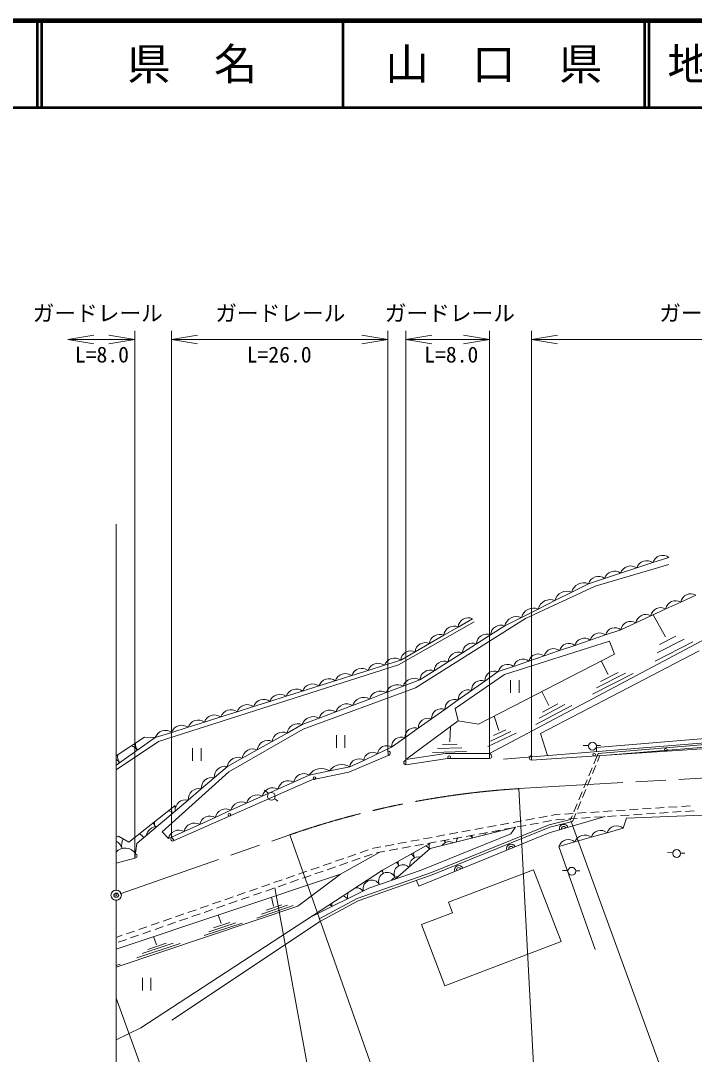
# Model space of a CAD drawing. Units: millimetres, scale not verified. Extents: x 40000 to 680000, y 20000 to 380000.
# Drawn here: x 295860 to 373482, y 260799 to 380000 of the extents above; entities that cross this region are included whole.
import ezdxf
from ezdxf.enums import TextEntityAlignment as Align

# ---------------------------------------------------------------- set-up
doc = ezdxf.new("R2010")
doc.units = ezdxf.units.MM
doc.header["$LTSCALE"] = 1000
doc.header["$PDMODE"] = 32
doc.header["$PDSIZE"] = 500
doc.linetypes.add('CHAIN', pattern=[18.5, 12, -1.5, 3.5, -1.5])
for name, color, linetype, lineweight in [('M-BGD', 7, 'Continuous', 13), ('M-BMK', 2, 'CHAIN', 13), ('M-TTL', 2, 'Continuous', 140), ('M-TTL-LINE', 7, 'Continuous', 50), ('M-TTL-TXT', 7, 'Continuous', 13), ('M-WORK', 1, 'Continuous', 13)]:
    doc.layers.add(name, color=color, linetype=linetype, lineweight=lineweight)
doc.layers.add('M-OTRS', color=6, linetype='Continuous')
doc.styles.add('ＭＳ ゴシック', font='')
doc.styles.get('ＭＳ ゴシック').set_extended_font_data('MS Gothic')

# ---------------------------------------------------------------- blocks, each defined once
blk = doc.blocks.new('open_arrow')
at = {"color": 0, "linetype": 'Continuous', "lineweight": -2}
blk.add_lwpolyline([(7.5, 1.25), (0, 0), (7.5, -1.25)], dxfattribs=at)

msp = doc.modelspace()

# ---------------------------------------------------------------- linework, layer by layer
at = {"layer": 'M-BGD'}
msp.add_circle((306865, 279149), 600, dxfattribs=at)
at = {"layer": 'M-BMK'}
for p, q in [((353248, 291439), (415419, 295017)), ((307337, 279313), (326871, 286116))]:
    msp.add_line(p, q, dxfattribs=at)
msp.add_arc((359663, 191645), 100000, 93.67803, 109.1422, dxfattribs=at)
at = {"layer": 'M-OTRS'}
msp.add_point((306865, 279149), dxfattribs=at)
at = {"layer": 'M-TTL'}
msp.add_line((680000, 380000), (40000, 380000), dxfattribs=at)
at = {"layer": 'M-TTL-LINE'}
for p, q in [((297750, 380000), (297750, 370000)), ((298250, 380000), (298250, 370000)), ((333000, 380000), (333000, 370000)), ((367750, 380000), (367750, 370000)), ((368250, 380000), (368250, 370000)), ((40000, 370000), (680000, 370000))]:
    msp.add_line(p, q, dxfattribs=at)
at = {"layer": 'M-WORK'}
for p, q in [((309024, 283437), (309024, 344233)), ((313252, 285850), (313252, 344233)), ((338153, 296008), (338153, 344233)), ((340252, 294794), (340252, 344233)), ((349892, 295495), (349892, 344233)), ((354703, 295113), (354703, 344233)), ((301299, 343233), (309024, 343233)), ((313252, 343233), (338153, 343233)), ((340252, 343233), (349892, 343233)), ((354703, 343233), (410900, 343233)), ((306865, 279649), (306872, 321923)), ((370554, 317292), (362049, 314790)), ((366850, 316892), (368706, 317499)), ((368706, 317499), (370562, 318106)), ((363137, 315677), (364993, 316284)), ((364993, 316284), (366850, 316892)), ((362049, 314790), (354028, 311055)), ((359352, 314097), (361281, 315069)), ((361281, 315069), (363137, 315677)), ((357424, 313124), (359352, 314097)), ((371922, 312950), (373648, 313745)), ((355495, 312151), (357424, 313124)), ((370196, 312155), (371922, 312950)), ((351638, 310206), (353567, 311178)), ((353567, 311178), (355495, 312151)), ((366744, 310565), (368470, 311360)), ((368470, 311360), (370196, 312155)), ((370177, 308949), (368738, 311484)), ((339391, 305733), (348102, 310673)), ((354028, 311055), (341336, 303066)), ((344617, 309122), (346269, 310078)), ((346269, 310078), (347922, 311034)), ((350010, 309168), (351638, 310206)), ((365018, 309770), (366744, 310565)), ((342964, 308167), (344617, 309122)), ((348382, 308131), (350010, 309168)), ((349892, 295495), (374927, 308800)), ((361482, 308561), (363250, 309166)), ((363250, 309166), (365018, 309770)), ((371350, 309004), (369483, 308048)), ((341312, 307211), (342964, 308167)), ((346754, 307094), (348382, 308131)), ((351609, 304584), (363700, 308453)), ((357947, 307352), (359714, 307957)), ((359714, 307957), (361482, 308561)), ((363700, 308453), (364267, 306952)), ((373314, 308374), (368958, 306143)), ((372332, 308689), (369221, 307095)), ((339660, 306255), (341312, 307211)), ((345125, 306057), (346754, 307094)), ((364267, 306952), (348624, 298880)), ((354411, 306143), (356179, 306748)), ((355745, 297813), (374040, 307336)), ((356179, 306748), (357947, 307352)), ((311756, 296856), (339391, 305733)), ((335888, 305064), (337774, 305660)), ((337774, 305660), (339660, 306255)), ((343497, 305020), (345125, 306057)), ((350876, 304934), (352643, 305539)), ((352643, 305539), (354411, 306143)), ((363552, 304582), (362753, 306171)), ((332117, 303873), (334002, 304469)), ((334002, 304469), (335888, 305064)), ((339930, 303245), (341869, 303983)), ((341869, 303983), (343497, 305020)), ((345939, 300681), (351609, 304584)), ((349339, 303844), (350876, 304934)), ((366435, 304706), (361733, 302339)), ((365564, 304765), (362205, 303074)), ((364693, 304824), (362677, 303810)), ((328345, 302682), (330231, 303278)), ((341336, 303066), (328428, 298297)), ((330231, 303278), (332117, 303873)), ((337991, 302508), (339930, 303245)), ((347803, 302754), (349339, 303844)), ((352321, 303931), (352321, 302473)), ((353293, 303931), (353293, 302473)), ((324573, 301491), (326459, 302087)), ((326459, 302087), (328345, 302682)), ((334113, 301033), (336052, 301771)), ((336052, 301771), (337991, 302508)), ((344730, 300573), (346266, 301663)), ((346266, 301663), (347803, 302754)), ((356737, 301018), (355907, 302638)), ((320802, 300300), (322687, 300896)), ((322687, 300896), (324573, 301491)), ((332175, 300296), (334113, 301033)), ((343194, 299483), (344730, 300573)), ((346256, 299247), (345939, 300681)), ((359363, 301037), (355218, 298837)), ((358563, 301128), (355602, 299556)), ((357764, 301219), (355987, 300276)), ((317030, 299109), (318916, 299705)), ((318916, 299705), (320802, 300300)), ((328297, 298822), (330236, 299559)), ((330236, 299559), (332175, 300296)), ((346256, 299247), (340252, 294794)), ((341657, 298393), (343194, 299483)), ((348624, 298880), (346256, 299247)), ((350954, 298152), (350412, 299803)), ((398564, 299231), (362208, 296179)), ((313258, 297918), (315144, 298514)), ((315144, 298514), (317030, 299109)), ((328428, 298297), (319856, 293394)), ((326572, 297853), (328297, 298822)), ((340121, 297302), (341657, 298393)), ((345312, 296840), (345376, 298594)), ((352353, 298013), (350006, 296915)), ((351748, 298207), (350340, 297548)), ((399297, 298722), (351493, 294853)), ((362394, 295508), (398664, 298496)), ((363862, 295328), (399004, 298223)), ((306867, 294158), (311373, 297323)), ((306867, 293589), (311756, 296856)), ((306868, 295237), (310121, 297356)), ((310121, 297356), (311373, 297323)), ((311373, 297323), (313258, 297918)), ((323123, 295916), (324848, 296885)), ((324848, 296885), (326572, 297853)), ((332255, 297619), (332255, 296161)), ((333227, 297619), (333227, 296161)), ((338585, 296212), (340121, 297302)), ((352958, 297820), (349672, 296283)), ((354703, 294724), (400513, 297745)), ((356582, 295265), (355745, 297813)), ((315675, 296112), (315675, 294654)), ((316647, 296112), (316647, 294654)), ((321399, 294948), (323123, 295916)), ((336984, 295456), (338585, 296212)), ((338218, 295278), (338153, 296008)), ((347240, 295739), (343299, 295603)), ((346693, 296158), (343878, 296061)), ((346146, 296577), (344457, 296519)), ((361300, 296406), (360679, 296406)), ((362676, 296406), (362190, 296406)), ((362208, 296179), (362208, 295720)), ((319674, 293979), (321399, 294948)), ((333665, 293327), (338218, 295278)), ((333782, 293944), (335383, 294700)), ((335383, 294700), (336984, 295456)), ((340252, 294794), (344822, 295495)), ((340252, 294190), (345053, 294926)), ((340252, 294794), (340252, 294190)), ((344822, 295495), (349892, 295495)), ((349892, 294926), (345053, 294926)), ((349892, 295495), (349892, 294926)), ((354703, 295113), (354703, 294724)), ((362276, 295224), (361892, 294300)), ((362276, 295224), (362394, 295508)), ((362323, 294556), (362610, 295246)), ((319856, 293394), (312168, 286456)), ((318172, 292694), (319674, 293979)), ((329112, 293010), (331447, 293477)), ((329412, 292435), (333665, 293327)), ((331447, 293477), (333782, 293944)), ((361700, 293839), (361316, 292915)), ((361748, 293171), (362131, 294095)), ((313561, 285447), (329412, 292435)), ((316671, 291410), (318172, 292694)), ((325504, 291381), (327308, 292196)), ((327308, 292196), (329112, 293010)), ((361124, 292453), (360741, 291530)), ((361172, 291786), (361556, 292709)), ((315169, 290125), (316671, 291410)), ((323700, 290567), (325504, 291381)), ((324439, 290883), (323959, 291278)), ((355513, 249149), (353248, 291439)), ((360549, 291068), (360165, 290145)), ((360596, 290401), (360980, 291324)), ((313667, 288840), (315169, 290125)), ((320092, 288938), (321896, 289752)), ((321896, 289752), (323700, 290567)), ((325502, 290009), (325126, 290318)), ((359973, 289683), (359589, 288760)), ((360020, 289016), (360404, 289939)), ((308327, 285283), (313667, 289488)), ((309244, 285109), (313667, 288840)), ((313667, 289488), (313667, 288840)), ((318289, 288124), (320092, 288938)), ((357491, 288443), (358024, 288478)), ((358523, 288510), (359521, 288575)), ((359445, 287631), (359829, 288554)), ((360020, 288608), (361017, 288673)), ((361516, 288705), (362514, 288770)), ((363013, 288803), (364011, 288868)), ((364510, 288900), (365508, 288965)), ((366007, 288997), (367005, 289062)), ((366489, 288428), (367487, 288492)), ((367504, 289095), (368502, 289160)), ((367986, 288525), (368984, 288590)), ((369001, 289192), (369998, 289257)), ((369483, 288622), (370480, 288687)), ((370497, 289290), (371495, 289355)), ((370979, 288720), (371977, 288785)), ((371994, 289387), (372992, 289452)), ((372476, 288817), (373474, 288882)), ((314681, 286495), (316485, 287309)), ((316485, 287309), (318289, 288124)), ((351132, 287271), (352116, 287452)), ((352607, 287543), (353591, 287724)), ((354082, 287815), (355066, 287996)), ((354559, 287292), (355542, 287474)), ((355558, 288087), (356541, 288268)), ((356034, 287564), (357017, 287746)), ((356745, 287265), (359226, 287885)), ((356772, 286330), (363209, 288214)), ((356838, 286979), (359445, 287631)), ((357033, 288359), (357491, 288443)), ((357509, 287836), (357565, 287847)), ((357565, 287847), (358506, 287908)), ((359005, 287940), (360003, 288005)), ((359397, 288298), (359226, 287885)), ((359260, 287730), (372086, 252461)), ((360502, 288038), (361499, 288103)), ((361998, 288135), (362996, 288200)), ((363495, 288233), (364493, 288298)), ((364992, 288330), (365990, 288395)), ((365277, 286881), (365653, 288032)), ((365653, 288032), (374397, 288391)), ((312168, 286456), (312877, 285680)), ((312877, 285680), (314681, 286495)), ((326871, 286116), (341828, 243868)), ((341734, 280203), (356772, 286330)), ((352353, 286224), (342007, 282052)), ((343041, 284522), (352882, 286983)), ((343181, 281786), (356745, 287265)), ((343287, 281505), (356838, 286979)), ((343757, 285910), (344740, 286092)), ((345232, 286182), (346215, 286364)), ((346707, 286454), (347690, 286636)), ((347183, 285932), (348166, 286113)), ((348182, 286726), (349165, 286908)), ((348658, 286204), (349641, 286385)), ((349657, 286998), (350640, 287180)), ((350133, 286476), (351117, 286658)), ((351608, 286748), (352592, 286930)), ((352882, 286983), (352353, 286224)), ((353083, 287020), (354067, 287202)), ((361581, 285830), (363429, 286355)), ((363429, 286355), (365277, 286881)), ((307126, 285951), (308327, 285283)), ((309024, 283437), (309244, 285109)), ((313252, 285850), (313561, 285447)), ((337568, 282019), (343154, 285189)), ((337856, 284822), (338839, 285003)), ((339331, 285094), (340315, 285276)), ((340806, 285366), (341790, 285548)), ((341282, 284844), (342266, 285025)), ((342281, 285638), (343265, 285820)), ((342758, 285116), (343741, 285297)), ((344233, 285388), (345216, 285569)), ((345708, 285660), (346691, 285841)), ((357885, 284778), (359733, 285304)), ((359733, 285304), (361581, 285830)), ((332695, 281585), (337168, 284085)), ((333552, 283549), (334496, 283877)), ((334969, 284041), (335913, 284369)), ((335432, 283566), (336377, 283894)), ((336386, 284533), (336498, 284572)), ((336498, 284572), (337364, 284731)), ((336857, 284028), (337840, 284209)), ((338332, 284300), (339316, 284481)), ((339017, 281011), (343041, 284522)), ((339807, 284572), (340791, 284753)), ((362073, 272880), (357885, 284778)), ((371003, 284039), (370382, 284061)), ((372379, 283993), (371893, 284009)), ((306865, 282850), (309024, 283437)), ((330718, 282564), (331662, 282893)), ((332135, 283057), (333079, 283385)), ((332598, 282582), (333543, 282910)), ((334015, 283074), (334960, 283402)), ((332695, 281585), (306864, 272945)), ((309700, 263863), (337568, 282019)), ((326466, 281088), (327411, 281416)), ((327789, 277880), (332695, 281585)), ((327884, 281580), (328828, 281908)), ((328612, 281198), (329292, 281434)), ((329301, 282072), (330245, 282400)), ((329764, 281598), (330709, 281926)), ((331181, 282090), (332126, 282418)), ((334639, 278760), (343181, 281786)), ((334760, 278485), (343287, 281505)), ((342007, 282052), (335966, 279949)), ((345166, 278347), (354962, 282090)), ((354962, 282090), (358129, 273803)), ((358921, 281983), (358300, 281988)), ((360298, 281971), (359811, 281975)), ((323632, 280104), (324577, 280432)), ((325049, 280596), (325994, 280924)), ((325513, 280122), (326458, 280450)), ((326930, 280614), (327875, 280942)), ((328347, 281106), (328612, 281198)), ((341475, 280863), (341734, 280203)), ((319381, 278628), (320326, 278956)), ((320798, 279120), (321743, 279448)), ((321262, 278646), (322207, 278974)), ((322215, 279612), (323160, 279940)), ((322679, 279138), (323624, 279466)), ((324096, 279630), (325041, 279958)), ((325009, 277904), (324761, 278931)), ((330379, 251531), (325159, 279999)), ((335966, 279949), (329416, 276707)), ((306857, 239305), (306865, 278649)), ((306863, 270864), (327789, 277880)), ((316547, 277644), (317492, 277972)), ((317964, 278136), (318909, 278464)), ((318428, 277662), (319373, 277990)), ((319845, 278154), (320790, 278482)), ((327258, 277955), (323090, 276485)), ((326601, 278001), (323624, 276952)), ((325943, 278048), (324157, 277418)), ((330253, 276432), (334639, 278760)), ((330393, 276167), (334760, 278485)), ((345634, 277125), (345166, 278347)), ((313713, 276660), (314658, 276988)), ((315130, 277152), (316075, 277480)), ((315594, 276678), (316539, 277006)), ((317011, 277170), (317956, 277498)), ((318960, 275869), (318627, 276879)), ((345634, 277125), (342043, 275753)), ((309462, 275184), (310407, 275512)), ((310879, 275676), (311824, 276004)), ((311343, 275202), (312288, 275530)), ((312296, 276168), (313241, 276496)), ((312760, 275694), (313705, 276022)), ((313267, 264735), (330393, 276167)), ((314177, 276186), (315122, 276514)), ((321368, 275908), (316997, 274484)), ((320660, 275957), (317538, 274940)), ((319952, 276006), (318079, 275396)), ((330253, 276432), (330393, 276167)), ((342043, 275753), (344742, 268688)), ((306864, 274281), (307573, 274528)), ((308045, 274692), (308990, 275020)), ((308509, 274218), (309454, 274546)), ((309926, 274710), (310871, 275038)), ((311512, 273412), (311175, 274387)), ((307092, 273725), (308037, 274054)), ((314236, 273595), (309239, 271930)), ((313438, 273601), (309868, 272411)), ((312639, 273607), (310498, 272893)), ((358129, 273803), (344742, 268688)), ((307322, 271179), (306863, 271040)), ((309879, 269625), (309879, 268167)), ((310851, 269625), (310851, 268167)), ((317057, 239342), (306863, 267264)), ((306862, 262455), (309700, 263863))]:
    msp.add_line(p, q, dxfattribs=at)
for centre, radius in [((361745, 296338), 450), ((370194, 295905), 150), ((345235, 295076), 150), ((361949, 295355), 150), ((329702, 292656), 150), ((324740, 290548), 450), ((319908, 288414), 150), ((371446, 283957), 450), ((359366, 281911), 450)]:
    msp.add_circle(centre, radius, dxfattribs=at)
for centre, radius, start, end in [((369853, 317134), 1204, 53.89515, 162.34426), ((366140, 315919), 1204, 53.89515, 162.34426), ((367997, 316527), 1204, 53.89515, 162.34426), ((362428, 314704), 1204, 53.89515, 162.34426), ((364284, 315312), 1204, 53.89515, 162.34426), ((360729, 313765), 1416, 67.08049, 166.45274), ((358801, 312792), 1416, 67.08049, 166.45274), ((373058, 312755), 1153, 59.21951, 170.23712), ((356872, 311819), 1416, 67.08049, 166.45274), ((369606, 311165), 1153, 59.21951, 170.23712), ((371332, 311960), 1153, 59.21951, 170.23712), ((347426, 309984), 1161, 64.74833, 175.34238), ((353015, 309874), 1416, 67.08049, 166.45274), ((354944, 310847), 1416, 67.08049, 166.45274), ((367880, 310370), 1153, 59.21951, 170.23712), ((345774, 309028), 1161, 64.74833, 175.34238), ((351191, 309112), 1182, 67.72888, 177.26185), ((364335, 308879), 1123, 52.56378, 165.19566), ((366154, 309575), 1153, 59.21951, 170.23712), ((344122, 308072), 1161, 64.74833, 175.34238), ((349562, 308075), 1182, 67.72888, 177.26185), ((360800, 307670), 1123, 52.56378, 165.19566), ((362568, 308275), 1123, 52.56378, 165.19566), ((342469, 307117), 1161, 64.74833, 175.34238), ((347934, 307038), 1182, 67.72888, 177.26185), ((357264, 306461), 1123, 52.56378, 165.19566), ((359032, 307065), 1123, 52.56378, 165.19566), ((338936, 305263), 1228, 53.87602, 161.17281), ((340817, 306161), 1161, 64.74833, 175.34238), ((346306, 306000), 1182, 67.72888, 177.26185), ((353729, 305252), 1123, 52.56378, 165.19566), ((355496, 305856), 1123, 52.56378, 165.19566), ((335164, 304073), 1228, 53.87602, 161.17281), ((337050, 304668), 1228, 53.87602, 161.17281), ((344677, 304963), 1182, 67.72888, 177.26185), ((351961, 304647), 1123, 52.56378, 165.19566), ((331393, 302882), 1228, 53.87602, 161.17281), ((333279, 303477), 1228, 53.87602, 161.17281), ((341193, 302842), 1326, 59.34364, 162.29815), ((343049, 303926), 1182, 67.72888, 177.26185), ((350476, 303869), 1137, 69.4411, 181.28049), ((327621, 301691), 1228, 53.87602, 161.17281), ((329507, 302286), 1228, 53.87602, 161.17281), ((339254, 302105), 1326, 59.34364, 162.29815), ((347403, 301689), 1137, 69.4411, 181.28049), ((348940, 302779), 1137, 69.4411, 181.28049), ((323849, 300500), 1228, 53.87602, 161.17281), ((325735, 301095), 1228, 53.87602, 161.17281), ((335376, 300630), 1326, 59.34364, 162.29815), ((337315, 301368), 1326, 59.34364, 162.29815), ((345867, 300598), 1137, 69.4411, 181.28049), ((320078, 299309), 1228, 53.87602, 161.17281), ((321964, 299904), 1228, 53.87602, 161.17281), ((331499, 299156), 1326, 59.34364, 162.29815), ((333437, 299893), 1326, 59.34364, 162.29815), ((344331, 299508), 1137, 69.4411, 181.28049), ((316306, 298118), 1228, 53.87602, 161.17281), ((318192, 298713), 1228, 53.87602, 161.17281), ((329560, 298418), 1326, 59.34364, 162.29815), ((342794, 298418), 1137, 69.4411, 181.28049), ((312535, 296927), 1228, 53.87602, 161.17281), ((314420, 297522), 1228, 53.87602, 161.17281), ((327791, 297702), 1228, 65.67723, 172.95785), ((341258, 297328), 1137, 69.4411, 181.28049), ((324342, 295765), 1228, 65.67723, 172.95785), ((326066, 296734), 1228, 65.67723, 172.95785), ((339722, 296237), 1137, 69.4411, 181.28049), ((308289, 295157), 1256, 35.08985, 75.24178), ((310345, 296601), 1256, 176.13005, 215.08985), ((322617, 294797), 1228, 65.67723, 172.95785), ((336411, 294595), 1034, 56.36191, 174.19353), ((338012, 295351), 1034, 56.36191, 174.19353), ((338196, 295527), 250, 275.02053, 95.02053), ((306234, 293713), 1256, 35.08985, 59.6964), ((308289, 295157), 1256, 170.92655, 215.08985), ((320893, 293828), 1228, 65.67723, 172.95785), ((334810, 293839), 1034, 56.36191, 174.19353), ((340252, 294440), 250, 90, 270), ((349892, 295176), 250, 270, 90), ((354703, 294974), 250, 90, 270), ((319395, 292785), 1226, 76.86621, 184.22687), ((330508, 292099), 1667, 55.74639, 146.87348), ((332843, 292566), 1667, 55.74639, 146.87348), ((317894, 291500), 1226, 76.86621, 184.22687), ((326706, 291124), 1229, 60.68707, 167.90784), ((328510, 291938), 1229, 60.68707, 167.90784), ((316392, 290215), 1226, 76.86621, 184.22687), ((324902, 290309), 1229, 60.68707, 167.90784), ((314890, 288931), 1226, 76.86621, 184.22687), ((321295, 288681), 1229, 60.68707, 167.90784), ((323098, 289495), 1229, 60.68707, 167.90784), ((312729, 287437), 1444, 59.03083, 83.76432), ((319491, 287866), 1229, 60.68707, 167.90784), ((309942, 286680), 1444, 15.21682, 34.33331), ((312729, 287437), 1444, 172.67654, 195.21682), ((315883, 286237), 1229, 60.68707, 167.90784), ((317687, 287052), 1229, 60.68707, 167.90784), ((358437, 286818), 500, 16.31055, 196.31055), ((308928, 284907), 1444, 38.18747, 65.73021), ((311715, 285665), 1444, 94.13466, 166.164), ((314079, 285423), 1229, 60.68707, 167.90784), ((350193, 285652), 1000, 135.26153, 154.36048), ((350193, 285652), 1000, 53.72559, 65.63661), ((351986, 286540), 1000, 174.566, 181.75394), ((358437, 286818), 250, 16.31055, 196.31055), ((360841, 284919), 1173, 50.88811, 160.86598), ((362689, 285445), 1173, 50.88811, 160.86598), ((364537, 285971), 1173, 50.88811, 160.86598), ((293327, 313997), 31257, 295.66756, 296.19703), ((306142, 284150), 1444, 15.21682, 59.90344), ((308928, 284907), 1444, 149.49986, 195.21682), ((313408, 285645), 250, 127.48271, 307.48271), ((343929, 284783), 1000, 162.2403, 198.37781), ((345269, 284331), 1000, 60.56766, 147.51842), ((343929, 284783), 1000, 26.33214, 43.09397), ((345721, 285671), 1000, 190.90281, 206.33214), ((347061, 285218), 1000, 147.58761, 176.58657), ((347061, 285218), 1000, 31.4995, 53.31053), ((348854, 286105), 1000, 182.81314, 201.26468), ((352359, 284532), 500, 22.1702, 202.1702), ((358993, 284394), 1173, 50.88811, 160.86598), ((307914, 283135), 1444, 35.18196, 136.56151), ((309024, 283687), 250, 270, 90), ((340344, 283009), 1000, 26.33214, 60.16604), ((342136, 283896), 1000, 171.10795, 206.33214), ((342136, 283896), 1000, 34.00341, 68.0488), ((352359, 284532), 250, 22.1702, 202.1702), ((305128, 282377), 1444, 15.21682, 15.21782), ((307914, 283135), 1444, 195.21582, 195.21682), ((339891, 281669), 1000, 45.62593, 206.33214), ((338551, 282122), 1000, 26.33214, 52.88187), ((340344, 283009), 1000, 178.99071, 206.33214), ((341684, 282556), 1000, 77.15832, 185.03454), ((346339, 282079), 500, 22.1702, 202.1702), ((338099, 280782), 1000, 26.33214, 204.09154), ((336759, 281235), 1000, 26.33214, 45.50873), ((338551, 282122), 1000, 186.32129, 206.33214), ((339439, 280330), 1000, 93.38595, 147.70003), ((346339, 282079), 250, 22.1702, 202.1702), ((336306, 279895), 1000, 28.58377, 194.81283), ((334967, 280348), 1000, 26.33214, 31.93877), ((336759, 281235), 1000, 200.65951, 206.33214), ((332721, 278121), 1000, 37.85144, 71.42656), ((334514, 279008), 1000, 154.26869, 194.81283), ((334514, 279008), 1000, 37.85144, 91.89956), ((330929, 277234), 1000, 37.85144, 55.74131), ((332721, 278121), 1000, 174.74168, 194.81283), ((329136, 276346), 1000, 37.85144, 41.71527), ((330929, 277234), 1000, 190.42694, 194.81283)]:
    msp.add_arc(centre, radius, start, end, dxfattribs=at)

# ---------------------------------------------------------------- block references
at = {"layer": 'M-WORK', "xscale": 400, "yscale": 400}
for p in [(301299, 343233), (313252, 343233), (340252, 343233), (354703, 343233)]:
    msp.add_blockref('open_arrow', p, dxfattribs=at)
at = {"layer": 'M-WORK', "xscale": 400, "yscale": 400, "rotation": 180}
for p in [(309024, 343233), (338153, 343233), (349892, 343233)]:
    msp.add_blockref('open_arrow', p, dxfattribs=at)

# ---------------------------------------------------------------- texts
at = {"layer": 'M-TTL-TXT', "style": 'ＭＳ ゴシック'}
for s, p in [('県\u3000名', (315625, 375000)), ('山\u3000口\u3000県', (350375, 375000))]:
    msp.add_text(s, height=3666, dxfattribs=at).set_placement(p, align=Align.MIDDLE_CENTER)
msp.add_text('地 名      長門市油谷向津具下', height=3666, dxfattribs=at).set_placement((370380, 375000), align=Align.MIDDLE_LEFT)
at = {"layer": 'M-WORK', "style": 'ＭＳ ゴシック'}
for s, p in [('ガードレール', (304733, 344797)), ('ガードレール', (325778, 344797)), ('ガードレール', (345311, 344797)), ('ガードレール L=58.0', (381303, 344807)), ('L=8.0', (305220, 340030)), ('L=26.0', (325645, 340030)), ('L=8.0', (345475, 340030))]:
    msp.add_text(s, height=1833, dxfattribs=at).set_placement(p, align=Align.BOTTOM_CENTER)

doc.saveas('drawing.dxf')
